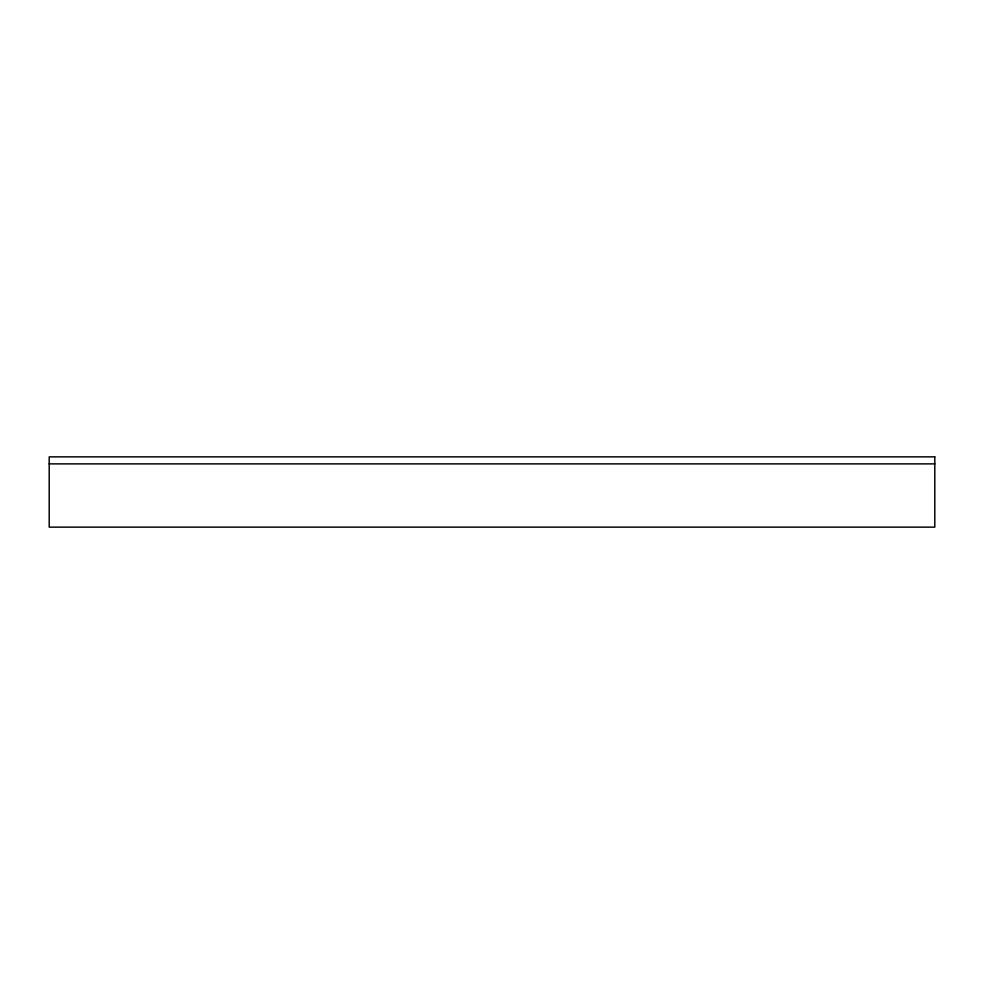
<?xml version="1.0" encoding="UTF-8"?>
<svg xmlns="http://www.w3.org/2000/svg" width="984" height="984" viewBox="0 0 984 984"><rect width="100%" height="100%" fill="white"/><g stroke="black" fill="none" stroke-linecap="round" stroke-linejoin="round"><path stroke-width="1.48" d="M49.2 463.882L934.8 463.882M934.8 456.859L49.2 456.859L49.2 527.141L934.8 527.141L934.8 456.859"/></g></svg>
